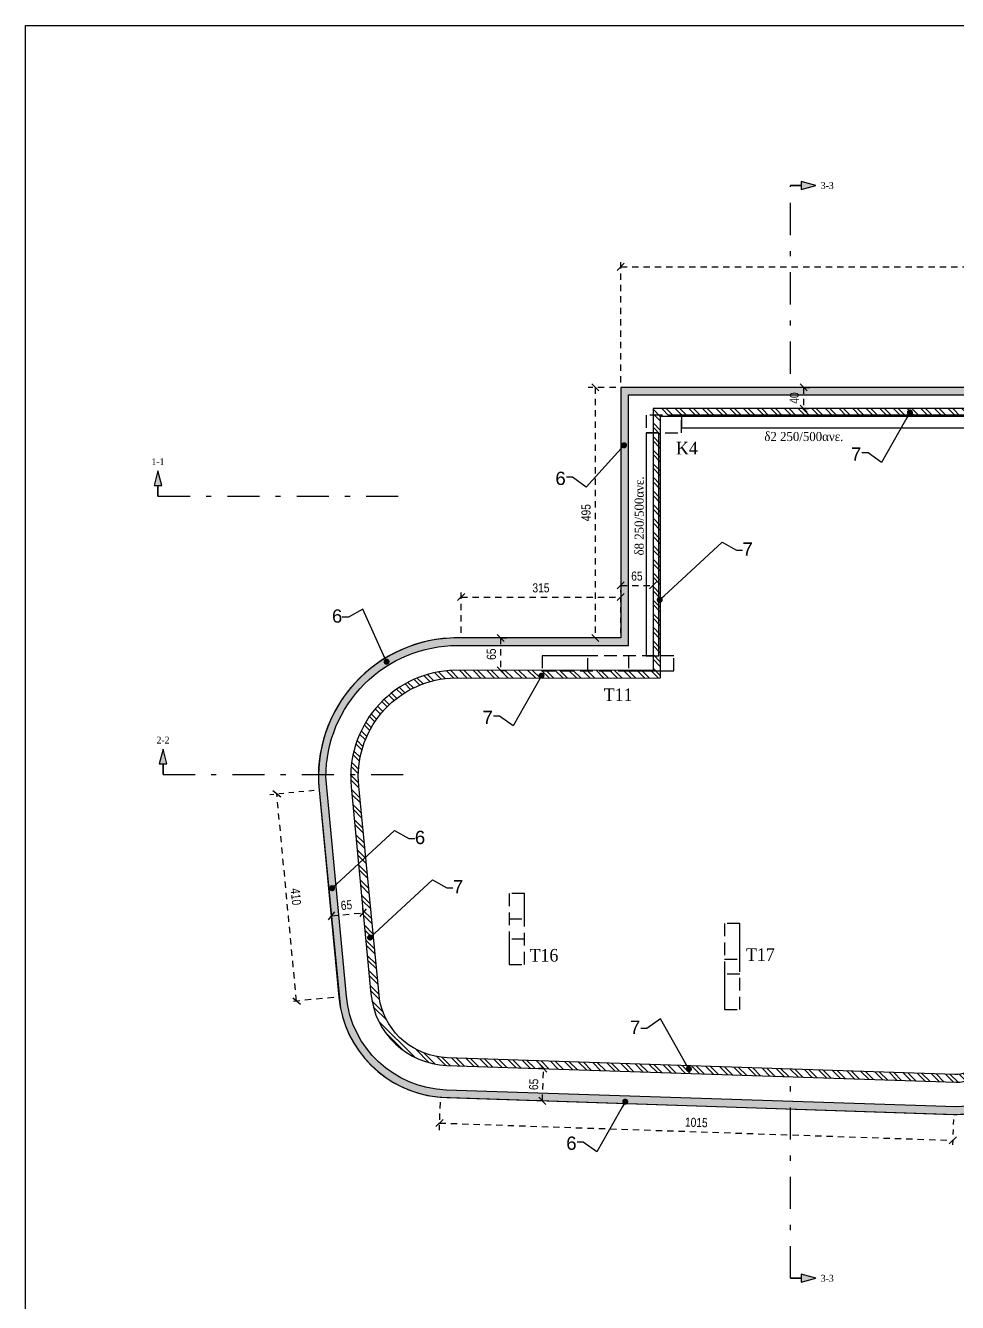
# Model space of a CAD drawing. Header units: millimetres. Extents: x -2171 to 1563, y -1758 to -1505.
# Drawn here: x 395.01 to 413.42, y -1615.48 to -1590.25 of the extents above; entities that cross this region are included whole.
import ezdxf
from ezdxf.enums import TextEntityAlignment as Align

# ---------------------------------------------------------------- set-up
doc = ezdxf.new("R2010")
doc.units = ezdxf.units.MM
doc.header["$PDMODE"] = 32
for name, pattern in [('DASHDOT', [25.4, 12.7, -6.35, 0, -6.35]), ('DASHED2', [0.375, 0.25, -0.125]), ('HIDDEN', [0.375, 0.25, -0.125]), ('HIDDEN2', [0.1875, 0.125, -0.0625])]:
    doc.linetypes.add(name, pattern=pattern)
doc.layers.get('Defpoints').update_dxf_attribs({"color": 6})
for name, color, linetype in [('-S-AKSONES', 50, 'DASHDOT'), ('-S_TEXT', 3, 'Continuous'), ('AM_5', 7, 'Continuous'), ('DIASTASEIS', 7, 'Continuous'), ('Geo_Beam', 7, 'Continuous'), ('Geo_Beam_0', 94, 'Continuous'), ('Geo_Col', 7, 'Continuous'), ('Geo_Lines', 7, 'Continuous'), ('Geo_Lines_3', 7, 'Continuous'), ('Sect_Line_Symbol', 7, 'Continuous'), ('STITHAIO', 94, 'Continuous'), ('Text_Beam', 7, 'Continuous'), ('Text_Col_-1', 7, 'Continuous')]:
    doc.layers.add(name, color=color, linetype=linetype)
doc.styles.add('1-100', font='arial.ttf', dxfattribs={"width": 0.8})
doc.styles.add('ag', font='arial.ttf', dxfattribs={"height": 0.25})
doc.styles.add('S1TmsNwRmn1088_b_934_161', font='times.ttf', dxfattribs={"width": 0.93362935265248, "height": 0.10875})
doc.styles.add('S1TmsNwRmn11_b_934_161', font='times.ttf', dxfattribs={"width": 0.93362935265248, "height": 0.0010875})
doc.styles.add('S1TmsNwRmn1359_b_934_161', font='times.ttf', dxfattribs={"width": 0.93362935265248, "height": 0.1359375})
doc.dimstyles.new('CHRISTOFOROS', dxfattribs={"dimscale": 0.2, "dimtxt": 0.25, "dimasz": 0.6, "dimexe": 0, "dimexo": 0, "dimgap": 0, "dimtad": 0, "dimdec": 0, "dimlfac": 100, "dimzin": 0, "dimdsep": 46, "dimtxsty": 'ag', "dimblk": 'ARCHTICK', "dimcen": 0, "dimclrd": 256, "dimclre": 256, "dimclrt": 1, "dimaunit": 1, "dimadec": 0, "dimazin": 0, "dimtfac": 1, "dimtdec": 0, "dimtofl": 0, "dimtmove": 0, "dimatfit": 3, "dimfxl": 1, "dimtolj": 1, "dimtzin": 0, "dimlwd": -1, "dimlwe": -1, "dimarcsym": 0})
doc.dimstyles.new('Copy of 1-100', dxfattribs={"dimtxt": 0.18, "dimasz": 0.14, "dimexe": 0.14, "dimexo": 0.1, "dimgap": 0.09, "dimtad": 1, "dimdec": 0, "dimlfac": 100, "dimrnd": 5, "dimzin": 5, "dimdsep": 46, "dimtxsty": '1-100', "dimblk": 'OBLIQUE', "dimcen": 0.09, "dimclrd": 1, "dimclre": 1, "dimclrt": 2, "dimadec": 0, "dimazin": 0, "dimtfac": 1, "dimtdec": 0, "dimtix": 1, "dimtmove": 2, "dimatfit": 3, "dimfxl": 5, "dimfxlon": 1, "dimtolj": 1, "dimtzin": 5, "dimarcsym": 0})

# ---------------------------------------------------------------- blocks, each defined once
blk = doc.blocks.new('_Oblique')
at = {"color": 0, "linetype": 'ByBlock', "lineweight": -2}
blk.add_line((-0.5, -0.5), (0.5, 0.5), dxfattribs=at)
blk = doc.blocks.new('*D1327')
at = {"layer": 'Defpoints', "color": 0, "ltscale": 0.5, "transparency": 16777216}
for p in [(399.976327008099, -1605.432908097848), (400.8106760780136, -1605.353355871404), (401.2005627363588, -1609.442513212471)]:
    blk.add_point(p, dxfattribs=at)
at = {"layer": 'DIASTASEIS', "color": 1, "linetype": 'HIDDEN2', "lineweight": -2, "ltscale": 0.5, "transparency": 16777216}
blk.add_line((400.7111275494367, -1605.362847470751), (399.8369590680914, -1605.446196336934), dxfattribs=at)
at = {"layer": 'DIASTASEIS', "color": 1, "linetype": 'DASHED2', "lineweight": -2, "ltscale": 0.5, "transparency": 16777216}
blk.add_line((400.3662136664443, -1609.522065438915), (399.976327008099, -1605.432908097848), dxfattribs=at)
at = {"layer": 'DIASTASEIS', "color": 1, "linetype": 'HIDDEN', "lineweight": -2, "ltscale": 0.5, "transparency": 16777216}
blk.add_line((401.101014207782, -1609.452004811818), (400.2268457264367, -1609.535353678001), dxfattribs=at)
at = {"layer": 'DIASTASEIS', "color": 1, "lineweight": -2, "ltscale": 0.5, "transparency": 16777216, "xscale": 0.14, "yscale": 0.14, "zscale": 0.14}
for p, rotation in [((399.976327008099, -1605.432908097848), 95.44648474472989), ((400.3662136664443, -1609.522065438915), 275.4464847447299)]:
    blk.add_blockref('_Oblique', p, dxfattribs=dict(at, rotation=rotation))
at = {"layer": 'DIASTASEIS', "color": 2, "ltscale": 0.5, "transparency": 16777216, "insert": (400.3523522343766, -1607.460221251342), "char_height": 0.18, "attachment_point": 5, "rotation": 275.4464847447299, "style": '1-100'}
blk.add_mtext('\\A1;410', dxfattribs=at)
blk = doc.blocks.new('*D1328')
at = {"layer": 'Defpoints', "color": 0, "ltscale": 0.5, "transparency": 16777216}
for p in [(403.2028997261614, -1611.420286793105), (413.3397964009239, -1611.761426563478), (413.3225519690596, -1612.273841236891)]:
    blk.add_point(p, dxfattribs=at)
at = {"layer": 'DIASTASEIS', "color": 1, "linetype": 'HIDDEN', "lineweight": -2, "ltscale": 0.5, "transparency": 16777216}
blk.add_line((403.1995363027436, -1611.520230214014), (403.1809465015122, -1612.072622255791), dxfattribs=at)
at = {"layer": 'DIASTASEIS', "color": 1, "linetype": 'DASHED2', "lineweight": -2, "ltscale": 0.5, "transparency": 16777216}
blk.add_line((403.185655294297, -1611.932701466518), (413.3225519690596, -1612.273841236891), dxfattribs=at)
at = {"layer": 'DIASTASEIS', "color": 1, "linetype": 'HIDDEN2', "lineweight": -2, "ltscale": 0.5, "transparency": 16777216}
blk.add_line((413.3364329775062, -1611.861369984386), (413.3178431762748, -1612.413762026163), dxfattribs=at)
at = {"layer": 'DIASTASEIS', "color": 1, "lineweight": -2, "ltscale": 0.5, "transparency": 16777216, "xscale": 0.14, "yscale": 0.14, "zscale": 0.14}
for p, rotation in [((403.185655294297, -1611.932701466518), 178.0725368070518), ((413.3225519690596, -1612.273841236891), 358.0725368070518)]:
    blk.add_blockref('_Oblique', p, dxfattribs=dict(at, rotation=rotation))
at = {"layer": 'DIASTASEIS', "color": 2, "ltscale": 0.5, "transparency": 16777216, "insert": (408.2602218044123, -1611.921471133057), "char_height": 0.18, "attachment_point": 5, "rotation": 358.07253680705185, "style": '1-100'}
blk.add_mtext('\\A1;1015', dxfattribs=at)
blk = doc.blocks.new('*D1347')
at = {"layer": 'Defpoints', "color": 0, "ltscale": 0.5, "transparency": 16777216}
for p in [(406.7676943150173, -1601.541941575415), (403.6160505908294, -1602.348682527396), (406.7676943150173, -1602.348682527396)]:
    blk.add_point(p, dxfattribs=at)
at = {"layer": 'DIASTASEIS', "color": 1, "linetype": 'HIDDEN', "lineweight": -2, "ltscale": 0.5, "transparency": 16777216}
blk.add_line((403.6160505908294, -1602.248682527396), (403.6160505908294, -1601.401941575415), dxfattribs=at)
at = {"layer": 'DIASTASEIS', "color": 1, "linetype": 'HIDDEN2', "lineweight": -2, "ltscale": 0.5, "transparency": 16777216}
blk.add_line((406.7676943150173, -1602.248682527396), (406.7676943150173, -1601.401941575415), dxfattribs=at)
at = {"layer": 'DIASTASEIS', "color": 1, "linetype": 'DASHED2', "lineweight": -2, "ltscale": 0.5, "transparency": 16777216}
blk.add_line((403.6160505908294, -1601.541941575415), (406.7676943150173, -1601.541941575415), dxfattribs=at)
at = {"layer": 'DIASTASEIS', "color": 1, "lineweight": -2, "ltscale": 0.5, "transparency": 16777216, "xscale": 0.14, "yscale": 0.14, "zscale": 0.14, "rotation": 180}
blk.add_blockref('_Oblique', (403.6160505908294, -1601.541941575415), dxfattribs=at)
at = {"layer": 'DIASTASEIS', "color": 1, "lineweight": -2, "ltscale": 0.5, "transparency": 16777216, "xscale": 0.14, "yscale": 0.14, "zscale": 0.14}
blk.add_blockref('_Oblique', (406.7676943150173, -1601.541941575415), dxfattribs=at)
at = {"layer": 'DIASTASEIS', "color": 2, "ltscale": 0.5, "transparency": 16777216, "insert": (405.1918724529233, -1601.359977046083), "char_height": 0.18, "attachment_point": 5, "style": '1-100'}
blk.add_mtext('\\A1;315', dxfattribs=at)
blk = doc.blocks.new('*D1348')
at = {"layer": 'Defpoints', "color": 0, "ltscale": 0.5, "transparency": 16777216}
for p in [(406.7676943150175, -1597.39868275888), (406.2654386088839, -1602.348682527397), (406.7676943150175, -1602.348682527397)]:
    blk.add_point(p, dxfattribs=at)
at = {"layer": 'DIASTASEIS', "color": 1, "linetype": 'HIDDEN', "lineweight": -2, "ltscale": 0.5, "transparency": 16777216}
blk.add_line((406.6676943150175, -1597.39868275888), (406.1254386088839, -1597.39868275888), dxfattribs=at)
at = {"layer": 'DIASTASEIS', "color": 1, "linetype": 'DASHED2', "lineweight": -2, "ltscale": 0.5, "transparency": 16777216}
blk.add_line((406.2654386088839, -1597.39868275888), (406.2654386088839, -1602.348682527397), dxfattribs=at)
at = {"layer": 'DIASTASEIS', "color": 1, "linetype": 'HIDDEN2', "lineweight": -2, "ltscale": 0.5, "transparency": 16777216}
blk.add_line((406.6676943150175, -1602.348682527397), (406.1254386088839, -1602.348682527397), dxfattribs=at)
at = {"layer": 'DIASTASEIS', "color": 1, "lineweight": -2, "ltscale": 0.5, "transparency": 16777216, "xscale": 0.14, "yscale": 0.14, "zscale": 0.14}
for p, rotation in [((406.2654386088839, -1597.39868275888), 90), ((406.2654386088839, -1602.348682527397), 270)]:
    blk.add_blockref('_Oblique', p, dxfattribs=dict(at, rotation=rotation))
at = {"layer": 'DIASTASEIS', "color": 2, "ltscale": 0.5, "transparency": 16777216, "insert": (406.0835354710934, -1599.873682643138), "char_height": 0.18, "attachment_point": 5, "rotation": 90, "style": '1-100'}
blk.add_mtext('\\A1;495', dxfattribs=at)
blk = doc.blocks.new('*D1350')
at = {"layer": 'Defpoints', "color": 0, "ltscale": 0.5, "transparency": 16777216}
for p in [(423.9876587151191, -1595.016658488486), (406.7676943150173, -1597.398682758879), (423.9876587151191, -1597.398682758879)]:
    blk.add_point(p, dxfattribs=at)
at = {"layer": 'DIASTASEIS', "color": 1, "linetype": 'HIDDEN', "lineweight": -2, "ltscale": 0.5, "transparency": 16777216}
blk.add_line((406.7676943150173, -1597.298682758879), (406.7676943150173, -1594.876658488486), dxfattribs=at)
at = {"layer": 'DIASTASEIS', "color": 1, "linetype": 'DASHED2', "lineweight": -2, "ltscale": 0.5, "transparency": 16777216}
blk.add_line((406.7676943150173, -1595.016658488486), (423.9876587151191, -1595.016658488486), dxfattribs=at)
at = {"layer": 'DIASTASEIS', "color": 1, "linetype": 'HIDDEN2', "lineweight": -2, "ltscale": 0.5, "transparency": 16777216}
blk.add_line((423.9876587151191, -1597.298682758879), (423.9876587151191, -1594.876658488486), dxfattribs=at)
at = {"layer": 'DIASTASEIS', "color": 1, "lineweight": -2, "ltscale": 0.5, "transparency": 16777216, "xscale": 0.14, "yscale": 0.14, "zscale": 0.14, "rotation": 180}
blk.add_blockref('_Oblique', (406.7676943150173, -1595.016658488486), dxfattribs=at)
at = {"layer": 'DIASTASEIS', "color": 1, "lineweight": -2, "ltscale": 0.5, "transparency": 16777216, "xscale": 0.14, "yscale": 0.14, "zscale": 0.14}
blk.add_blockref('_Oblique', (423.9876587151191, -1595.016658488486), dxfattribs=at)
at = {"layer": 'DIASTASEIS', "color": 2, "ltscale": 0.5, "transparency": 16777216, "insert": (415.3776765150682, -1594.834755350696), "char_height": 0.18, "attachment_point": 5, "style": '1-100'}
blk.add_mtext('\\A1;1720', dxfattribs=at)
blk = doc.blocks.new('_ArchTick')
at = {"color": 0, "linetype": 'ByBlock', "const_width": 0.150000081}
blk.add_lwpolyline([(-0.5000002699998731, -0.5000002699998731), (0.5000002699998731, 0.5000002699998731)], dxfattribs=at)
blk = doc.blocks.new('*D1430')
at = {"layer": 'AM_5', "color": 1, "linetype": 'HIDDEN', "lineweight": -2, "ltscale": 0.5, "transparency": 16777216}
blk.add_line((401.0540837068868, -1607.837977401946), (401.0407855723662, -1607.698610405787), dxfattribs=at)
at = {"layer": 'AM_5', "color": 1, "linetype": 'HIDDEN2', "lineweight": -2, "ltscale": 0.5, "transparency": 16777216}
blk.add_line((401.6822054252652, -1607.778043218556), (401.6689072907446, -1607.638676222397), dxfattribs=at)
at = {"layer": 'AM_5', "color": 1, "linetype": 'DASHED2', "lineweight": -2, "ltscale": 0.5, "transparency": 16777216}
blk.add_line((401.0540837068868, -1607.837977401946), (401.6822054252652, -1607.778043218556), dxfattribs=at)
at = {"layer": 'Defpoints', "color": 0, "ltscale": 0.5, "transparency": 16777216}
for p in [(401.0612549573577, -1607.913133480063), (401.6822054252652, -1607.778043218556), (401.6893766757361, -1607.853199296673)]:
    blk.add_point(p, dxfattribs=at)
at = {"layer": 'AM_5', "color": 1, "lineweight": -2, "ltscale": 0.5, "transparency": 16777216, "xscale": 0.14, "yscale": 0.14, "zscale": 0.14}
for p, rotation in [((401.6822054252652, -1607.778043218556), 5.450552886455664), ((401.0540837068868, -1607.837977401946), 185.4505528864557)]:
    blk.add_blockref('_Oblique', p, dxfattribs=dict(at, rotation=rotation))
at = {"layer": 'AM_5', "color": 2, "ltscale": 0.5, "transparency": 16777216, "insert": (401.3508661918186, -1607.626929639497), "char_height": 0.18, "attachment_point": 5, "rotation": 5.450552886455664, "style": '1-100'}
blk.add_mtext('\\A1;65', dxfattribs=at)
blk = doc.blocks.new('*D1431')
at = {"layer": 'AM_5', "color": 1, "linetype": 'HIDDEN2', "lineweight": -2, "ltscale": 0.5, "transparency": 16777216}
blk.add_line((405.2421359797738, -1610.855156513614), (405.1022123477142, -1610.850532966141), dxfattribs=at)
at = {"layer": 'AM_5', "color": 1, "linetype": 'DASHED2', "lineweight": -2, "ltscale": 0.5, "transparency": 16777216}
blk.add_line((405.221067959707, -1611.492743540722), (405.2421359797738, -1610.855156513614), dxfattribs=at)
at = {"layer": 'AM_5', "color": 1, "linetype": 'HIDDEN', "lineweight": -2, "ltscale": 0.5, "transparency": 16777216}
blk.add_line((405.221067959707, -1611.492743540722), (405.0811443276473, -1611.488119993249), dxfattribs=at)
at = {"layer": 'Defpoints', "color": 0, "ltscale": 0.5, "transparency": 16777216}
for p in [(405.2421359797738, -1610.855156513614), (405.2421359797738, -1610.855156513614), (405.221067959707, -1611.492743540722)]:
    blk.add_point(p, dxfattribs=at)
at = {"layer": 'AM_5', "color": 1, "lineweight": -2, "ltscale": 0.5, "transparency": 16777216, "xscale": 0.14, "yscale": 0.14, "zscale": 0.14}
for p, rotation in [((405.2421359797738, -1610.855156513614), 88.1074433198324), ((405.221067959707, -1611.492743540722), 268.1074433198324)]:
    blk.add_blockref('_Oblique', p, dxfattribs=dict(at, rotation=rotation))
at = {"layer": 'AM_5', "color": 2, "ltscale": 0.5, "transparency": 16777216, "insert": (405.0497980574361, -1611.16794261436), "char_height": 0.18, "attachment_point": 5, "rotation": 88.1074433198324, "style": '1-100'}
blk.add_mtext('\\A1;65', dxfattribs=at)
blk = doc.blocks.new('*D1440')
at = {"layer": 'AM_5', "color": 1, "linetype": 'HIDDEN', "lineweight": -2, "ltscale": 0.5, "transparency": 16777216}
blk.add_line((404.3953911869035, -1602.347931764161), (404.5353911869034, -1602.347931764161), dxfattribs=at)
at = {"layer": 'AM_5', "color": 1, "linetype": 'DASHED2', "lineweight": -2, "ltscale": 0.5, "transparency": 16777216}
blk.add_line((404.3953911869035, -1602.347931764161), (404.3953911869035, -1602.990513954441), dxfattribs=at)
at = {"layer": 'AM_5', "color": 1, "linetype": 'HIDDEN2', "lineweight": -2, "ltscale": 0.5, "transparency": 16777216}
blk.add_line((404.3953911869035, -1602.990513954441), (404.5353911869034, -1602.990513954441), dxfattribs=at)
at = {"layer": 'Defpoints', "color": 0, "ltscale": 0.5, "transparency": 16777216}
for p in [(404.3201060081938, -1602.347931764161), (404.3209041061212, -1602.990513954441), (404.3953911869035, -1602.990513954441)]:
    blk.add_point(p, dxfattribs=at)
at = {"layer": 'AM_5', "color": 1, "lineweight": -2, "ltscale": 0.5, "transparency": 16777216, "xscale": 0.14, "yscale": 0.14, "zscale": 0.14}
for p, rotation in [((404.3953911869035, -1602.347931764161), 90), ((404.3953911869035, -1602.990513954441), 270)]:
    blk.add_blockref('_Oblique', p, dxfattribs=dict(at, rotation=rotation))
at = {"layer": 'AM_5', "color": 2, "ltscale": 0.5, "transparency": 16777216, "insert": (404.213488049113, -1602.669222859301), "char_height": 0.18, "attachment_point": 5, "rotation": 90, "style": '1-100'}
blk.add_mtext('\\A1;65', dxfattribs=at)
blk = doc.blocks.new('*D1441')
at = {"layer": 'AM_5', "color": 1, "linetype": 'HIDDEN', "lineweight": -2, "ltscale": 0.5, "transparency": 16777216}
blk.add_line((406.7676943150174, -1601.233801996941), (406.7676943150174, -1601.449294683226), dxfattribs=at)
at = {"layer": 'AM_5', "color": 1, "linetype": 'DASHED2', "lineweight": -2, "ltscale": 0.5, "transparency": 16777216}
blk.add_line((406.7676943150174, -1601.309294683226), (407.4056943150174, -1601.309294683226), dxfattribs=at)
at = {"layer": 'AM_5', "color": 1, "linetype": 'HIDDEN2', "lineweight": -2, "ltscale": 0.5, "transparency": 16777216}
blk.add_line((407.4056943150174, -1601.233801996941), (407.4056943150174, -1601.449294683226), dxfattribs=at)
at = {"layer": 'Defpoints', "color": 0, "ltscale": 0.5, "transparency": 16777216}
for p in [(406.7676943150174, -1601.133801996941), (407.4056943150174, -1601.133801996941), (407.4056943150174, -1601.309294683226)]:
    blk.add_point(p, dxfattribs=at)
at = {"layer": 'AM_5', "color": 1, "lineweight": -2, "ltscale": 0.5, "transparency": 16777216, "xscale": 0.14, "yscale": 0.14, "zscale": 0.14, "rotation": 180}
blk.add_blockref('_Oblique', (406.7676943150174, -1601.309294683226), dxfattribs=at)
at = {"layer": 'AM_5', "color": 1, "lineweight": -2, "ltscale": 0.5, "transparency": 16777216, "xscale": 0.14, "yscale": 0.14, "zscale": 0.14}
blk.add_blockref('_Oblique', (407.4056943150174, -1601.309294683226), dxfattribs=at)
at = {"layer": 'AM_5', "color": 2, "ltscale": 0.5, "transparency": 16777216, "insert": (407.0866943150174, -1601.127391545436), "char_height": 0.18, "attachment_point": 5, "style": '1-100'}
blk.add_mtext('\\A1;65', dxfattribs=at)
blk = doc.blocks.new('*D1442')
at = {"layer": 'AM_5', "color": 1, "linetype": 'HIDDEN', "lineweight": -2, "ltscale": 0.5, "transparency": 16777216}
blk.add_line((410.3775888258538, -1597.398682758793), (410.5175888258537, -1597.398682758793), dxfattribs=at)
at = {"layer": 'AM_5', "color": 1, "linetype": 'DASHED2', "lineweight": -2, "ltscale": 0.5, "transparency": 16777216}
blk.add_line((410.3775888258538, -1597.398682758793), (410.3775888258538, -1597.818682758793), dxfattribs=at)
at = {"layer": 'AM_5', "color": 1, "linetype": 'HIDDEN2', "lineweight": -2, "ltscale": 0.5, "transparency": 16777216}
blk.add_line((410.3775888258538, -1597.818682758793), (410.5175888258537, -1597.818682758793), dxfattribs=at)
at = {"layer": 'Defpoints', "color": 0, "ltscale": 0.5, "transparency": 16777216}
for p in [(410.3775888258535, -1597.398682758793), (410.3775888258535, -1597.818682758793), (410.3775888258538, -1597.818682758793)]:
    blk.add_point(p, dxfattribs=at)
at = {"layer": 'AM_5', "color": 1, "lineweight": -2, "ltscale": 0.5, "transparency": 16777216, "xscale": 0.14, "yscale": 0.14, "zscale": 0.14}
for p, rotation in [((410.3775888258538, -1597.398682758793), 90), ((410.3775888258538, -1597.818682758793), 270)]:
    blk.add_blockref('_Oblique', p, dxfattribs=dict(at, rotation=rotation))
at = {"layer": 'AM_5', "color": 2, "ltscale": 0.5, "transparency": 16777216, "insert": (410.1956856880633, -1597.608682758792), "char_height": 0.18, "attachment_point": 5, "rotation": 90, "style": '1-100'}
blk.add_mtext('\\A1;40', dxfattribs=at)

msp = doc.modelspace()

# ---------------------------------------------------------------- hatches: boundary and pattern name
at = {"layer": 'Geo_Beam_0', "linetype": 'Continuous', "ltscale": 0.5, "transparency": 33554687}
h = msp.add_hatch(dxfattribs=at)
h.set_pattern_fill('SACNCR', color=253, scale=0.04)
h.set_pattern_definition([(45, (0, 0), (-0.06735192090801866, 0.06735192090801866), []), (45, (0.067352, 0), (-0.06735192090801866, 0.06735192090801866), [0, -0.09525])])
edge = h.paths.add_edge_path()
edge.add_line((424.0256587151191, -1597.398682758792), (406.7676943150174, -1597.398682758792))
edge.add_line((406.7676943150174, -1597.398682758792), (406.7676943150174, -1602.348682592928))
edge.add_line((406.7676943150174, -1602.348682592928), (403.5432026083639, -1602.347693439185))
edge.add_arc((403.5423604815903, -1605.092899445957), 2.745206135938002, 89.98242379322018, 185.446485268922)
edge.add_line((400.809548169245, -1605.353463438643), (401.2336493554393, -1609.666255751364))
edge.add_arc((403.3878451347564, -1609.233937304586), 2.197147854617978, 191.3477593347945, 268.4981160747907)
edge.add_line((403.330258289974, -1611.430330359201), (413.3921037025902, -1611.76245886173))
edge.add_arc((413.3920072865602, -1610.436484740752), 1.325974124483256, 270.0041661684828, 359.6944801490168)
edge.add_line((414.717962559903, -1610.443555235307), (414.7179751191554, -1609.778858197818))
edge.add_line((414.7179751191554, -1609.778858197818), (415.1176934830668, -1609.77774891436))
edge.add_line((415.1176934830668, -1609.77774891436), (415.1200367776484, -1610.622129915244))
edge.add_arc((416.5792555138443, -1610.587768078031), 1.459623258214891, 181.3489577774885, 270.1550004049508)
edge.add_line((416.5832041802568, -1612.047385995143), (421.0649367312767, -1612.043082457723))
edge.add_arc((420.9805238477671, -1610.10848166262), 1.936441522823245, 272.4984152473384, 360.5706402446013)
edge.add_line((422.9168693309929, -1610.089195893135), (422.9176966940732, -1606.272462612238))
edge.add_arc((425.33181891202, -1606.272985927714), 2.414122274667003, 162.2263636406993, 179.987579846846, ccw=False)
edge.add_arc((423.2742232443871, -1605.64878873759), 0.2663346846338164, 78.30210118912788, 154.9589204371281, ccw=False)
edge.add_line((423.3282229704388, -1605.387985758647), (423.8256438272783, -1605.387995154384))
edge.add_line((423.8256438272783, -1605.387995154384), (423.8256466606148, -1605.237995154411))
edge.add_line((423.8256466606148, -1605.237995154411), (423.2577445770326, -1605.237995154411))
edge.add_arc((423.2577445770328, -1605.632711368139), 0.3947162137280884, 90.00000000004127, 157.4196821867719)
edge.add_arc((424.3172598152025, -1606.073318027576), 1.542194652851814, 157.4196821867434, 176.8264764805955)
edge.add_arc((293.9239581212091, -1598.843642434732), 129.0513784502627, 356.7488852150706, 356.826476480576, ccw=False)
edge.add_line((422.7676370650345, -1606.162431687976), (422.7676370650345, -1610.089195893135))
edge.add_arc((420.9581351849423, -1610.089195893135), 1.809501880092228, 270.00418343124176, 359.99999999999284, ccw=False)
edge.add_line((420.9582673050871, -1611.898697768404), (416.583145534627, -1611.898873032522))
edge.add_arc((416.583092840781, -1610.583475475225), 1.315397558353167, 179.9976124279166, 270.0022952262301, ccw=False)
edge.add_line((415.26769528357, -1610.583420661301), (415.2676968206514, -1609.628868586989))
edge.add_line((415.2676968206514, -1609.628868586989), (414.5677040148717, -1609.628868586989))
edge.add_line((414.5677040148717, -1609.628868586989), (414.5677172399614, -1610.512239170903))
edge.add_arc((413.3903229860794, -1610.432359356214), 1.180100849024838, 270.0864566612107, 356.1187398042187, ccw=False)
edge.add_line((413.3921037025902, -1611.612458861729), (403.3206246169359, -1611.279929656397))
edge.add_arc((403.388193164106, -1609.233447125657), 2.047597679523583, 185.4543197008269, 268.108956863738, ccw=False)
edge.add_line((401.3498663985341, -1609.428075628049), (400.9471543456461, -1605.092899445963))
edge.add_arc((403.5423604815905, -1605.092899445963), 2.595206135944352, 90.00000000000131, 180, ccw=False)
edge.add_line((403.5423604815904, -1602.497693310018), (406.9176943150173, -1602.497693310018))
edge.add_line((406.9176943150173, -1602.497693310018), (406.9176943150173, -1597.548682758792))
edge.add_line((406.9176943150173, -1597.548682758792), (424.0256587151192, -1597.548682758787))
edge.add_line((424.0256587151192, -1597.548682758787), (424.0256587151191, -1597.398682758792))
at = {"layer": 'Geo_Lines_3', "linetype": 'Continuous', "ltscale": 0.5, "transparency": 33554572}
h = msp.add_hatch(dxfattribs=at)
h.set_pattern_fill('ANSI32', color=9, scale=0.02, angle=90)
h.set_pattern_definition([(135, (0, 0), (-0.1347038418160373, -0.1347038418160373), []), (135, (5.498823332255506e-18, 0.08980260000000001), (-0.1347038418160373, -0.1347038418160373), [])])
edge = h.paths.add_edge_path()
edge.add_line((413.9376587090259, -1597.818682758792), (407.4056943150174, -1597.818682758792))
edge.add_line((407.4056943150174, -1597.818682758792), (407.4056943150174, -1602.986682592928))
edge.add_line((407.4056943150174, -1602.986682592928), (403.3836586967597, -1602.99167802906))
edge.add_arc((403.5423604815904, -1605.092899445963), 2.107206135944235, 94.31925498815592, 185.4442502258453)
edge.add_line((401.4446599805334, -1605.292825200248), (401.8354647190703, -1609.381660775936))
edge.add_arc((403.3881780596574, -1609.233254776267), 1.559789427703331, 185.4596593990738, 268.1109190072582)
edge.add_line((403.3367600536155, -1610.792196483782), (413.3921037025901, -1611.124458861729))
edge.add_arc((413.4141161379897, -1610.458290745252), 0.666531699713234, 268.1074433198364, 363.0494655113679)
edge.add_line((414.0797040148717, -1610.422832532237), (414.0797297496691, -1609.060846144246))
edge.add_line((414.0797297496691, -1609.060846144246), (415.7556977404115, -1609.06088063479))
edge.add_line((415.7556977404115, -1609.06088063479), (415.7556952849141, -1610.583421448321))
edge.add_arc((416.5831455346228, -1610.583422782802), 0.8274502497097802, 179.9999075954892, 270.0022952401044)
edge.add_line((416.5831786818635, -1611.410873031848), (420.9614636495681, -1611.410693726988))
edge.add_arc((420.9614096613116, -1610.092402794739), 1.318290933354325, 270.0023464465731, 360.1393790273486)
edge.add_line((422.2796966940729, -1610.089195893142), (422.2796966940729, -1604.943283888193))
edge.add_line((422.2796966940729, -1604.943283888193), (422.1296966940873, -1604.943283885548))
edge.add_line((422.1296966940873, -1604.943283885548), (422.1296966940694, -1610.089195893191))
edge.add_line((422.1296966940694, -1610.089195893191), (422.1123987788659, -1610.289769725869))
edge.add_arc((420.9582027954975, -1610.089205376867), 1.17149239268309, 270.00190506142724, 350.1421622570668, ccw=False)
edge.add_line((420.9582417471444, -1611.260697768902), (416.583172672939, -1611.260873031968))
edge.add_arc((416.5831455346228, -1610.583422782802), 0.677450249709787, 180.0001074876774, 270.0022952401017, ccw=False)
edge.add_line((415.9056952849143, -1610.583424053708), (415.9056979823168, -1608.910883227094))
edge.add_line((415.9056979823168, -1608.910883227094), (413.9297040148717, -1608.910883227094))
edge.add_line((413.9297040148717, -1608.910883227094), (413.9297040148717, -1610.424440018829))
edge.add_arc((413.3809299847113, -1610.424440018829), 0.5487740301604163, -91.57195948271419, 0, ccw=False)
edge.add_line((413.3658757812673, -1610.97300752346), (403.341740703416, -1610.641562869055))
edge.add_arc((403.3883347551081, -1609.232383201258), 1.409949765695928, 192.3796696347048, 268.1062242599391, ccw=False)
edge.add_line((402.0111685607839, -1609.534660582146), (401.5939811297594, -1605.278570552861))
edge.add_arc((403.5367193741132, -1605.088140845844), 1.952049015621651, 94.10254651980301, 185.5983219930748, ccw=False)
edge.add_line((403.3970663213363, -1603.141093752361), (407.5556943150174, -1603.136682592928))
edge.add_line((407.5556943150174, -1603.136682592928), (407.5556943150174, -1597.96868290812))
edge.add_line((407.5556943150174, -1597.96868290812), (413.9376587090259, -1597.96868290812))
edge.add_line((413.9376587090259, -1597.96868290812), (413.9376587090259, -1597.818682758792))
at = {"layer": 'Sect_Line_Symbol'}
for points in [[(410.1176138636392, -1593.410222741348), (410.3278361157525, -1593.410222741348), (410.3278361157525, -1593.487868454879), (410.6176138636392, -1593.410222741348), (410.3278361157525, -1593.332577027817), (410.3278361157525, -1593.410222741348)], [(397.6292668299486, -1599.548682744723), (397.6292668299486, -1599.33846049261), (397.7069125434793, -1599.33846049261), (397.6292668299486, -1599.048682744723), (397.5516211164177, -1599.33846049261), (397.6292668299486, -1599.33846049261)], [(397.7292668299485, -1605.048682744723), (397.7292668299485, -1604.83846049261), (397.8069125434793, -1604.83846049261), (397.7292668299485, -1604.548682744723), (397.6516211164178, -1604.83846049261), (397.7292668299485, -1604.83846049261)], [(410.1176138636392, -1614.998682744723), (410.3278361157525, -1614.998682744723), (410.3278361157525, -1615.076328458254), (410.6176138636392, -1614.998682744723), (410.3278361157525, -1614.921037031193), (410.3278361157525, -1614.998682744723)]]:
    msp.add_hatch(color=2, dxfattribs=at).paths.add_polyline_path(points)

# ---------------------------------------------------------------- linework, layer by layer
at = {"layer": '-S_TEXT', "ltscale": 5}
msp.add_lwpolyline([(395.0145855387507, -1590.24971776917), (453.1620779669195, -1590.24971776917), (453.1620779669195, -1630.294414193922), (395.0145855387507, -1630.294414193922)], close=True, dxfattribs=at)
at = {"layer": 'Geo_Beam', "color": 94}
for points in [[(407.9677032740894, -1598.195951441956), (414.0176138777947, -1598.195951441956), (414.0176138777947, -1597.945951441956), (407.9677032740894, -1597.945951441956)], [(407.5176399611737, -1602.698682758879), (407.5176399611737, -1598.295951441956), (407.2677032740894, -1598.295951441956), (407.2676399611737, -1602.698682758879)]]:
    msp.add_lwpolyline(points, close=True, dxfattribs=at)
at = {"layer": 'Geo_Col', "color": 94, "linetype": 'HIDDEN'}
for points in [[(407.9677032740894, -1597.945951441956), (407.2677032740894, -1597.945951441956), (407.2677032740894, -1598.295951441956), (407.9677032740894, -1598.295951441956)], [(405.2176496055783, -1602.998682758879), (407.8176496055783, -1602.998682758879), (407.8176496055783, -1602.698682758879), (405.2176496055783, -1602.698682758879)], [(405.2176496055783, -1602.998682758879), (406.1176496055782, -1602.998682758879), (406.1176496055782, -1602.698682758879), (405.2176496055783, -1602.698682758879)], [(407.8176496055783, -1602.698682758879), (406.9176496055782, -1602.698682758879), (406.9176496055782, -1602.998682758879), (407.8176496055783, -1602.998682758879)], [(404.867565875707, -1608.798682790634), (404.867565875707, -1607.398682790634), (404.5675658757068, -1607.398682790634), (404.5675658757068, -1608.798682790634)], [(404.5675658757068, -1607.398682790634), (404.5675658757068, -1607.898682790634), (404.867565875707, -1607.898682790634), (404.867565875707, -1607.398682790634)], [(409.1175270616623, -1609.691612633736), (409.1175270616623, -1607.991612633736), (408.8175270616623, -1607.991612633736), (408.8175270616623, -1609.691612633736)], [(408.8175270616623, -1607.991612633736), (408.8175270616623, -1608.691612633736), (409.1175270616623, -1608.691612633736), (409.1175270616623, -1607.991612633736)], [(404.867565875707, -1608.798682790634), (404.867565875707, -1608.298682790634), (404.5675658757068, -1608.298682790634), (404.5675658757068, -1608.798682790634)], [(409.1175270616623, -1609.691612633736), (409.1175270616623, -1608.991612633736), (408.8175270616623, -1608.991612633736), (408.8175270616623, -1609.691612633736)]]:
    msp.add_lwpolyline(points, close=True, dxfattribs=at)
at = {"layer": 'Geo_Lines', "color": 94}
msp.add_lwpolyline([(435.8723400797226, -1596.033283173226), (423.9876587151189, -1596.033283173226), (423.9876587151191, -1597.398682758879), (406.7676943150173, -1597.398682758879), (406.7676943150173, -1602.348682593015), (403.6160505908294, -1602.348682527396, 0.4503867004457471), (400.8095481668547, -1605.353463413735), (401.200562736359, -1609.442513212471, 0.3628964541314394), (403.2028997261614, -1611.420286793105), (413.3397964009239, -1611.761426563478, 0.4266676430321937), (414.7177024462508, -1610.417475075579), (414.7177040148715, -1609.778865750523), (415.1176935019382, -1609.777755714655), (415.120036781894, -1610.622131445275, 0.4152962840433905), (416.5585252571357, -1612.047381424296), (420.9582659931816, -1612.048697768651, 0.4145231940216311), (422.9168693309928, -1610.089195893222), (422.9175825892366, -1606.295655937467, -0.0840898140903889), (423.0515113557415, -1605.505845303345, -0.517767357912799), (423.4579477310997, -1605.493436449653, -0.1006388602670729), (423.5869885174759, -1606.142681508052), (423.2085349381739, -1609.911062018487, 0.4106642453568267), (425.1742051038295, -1612.345622340342), (434.5492683429929, -1612.764453736914, 0.3591214910955182)], format="xyb", dxfattribs=at)
at = {"layer": 'Sect_Line_Symbol', "color": 2}
for points in [[(410.1176138636392, -1593.410222741348), (410.3278361157525, -1593.410222741348), (410.3278361157525, -1593.487868454879), (410.6176138636392, -1593.410222741348), (410.3278361157525, -1593.332577027817), (410.3278361157525, -1593.410222741348)], [(397.6292668299486, -1599.548682744723), (397.6292668299486, -1599.33846049261), (397.7069125434793, -1599.33846049261), (397.6292668299486, -1599.048682744723), (397.5516211164177, -1599.33846049261), (397.6292668299486, -1599.33846049261)], [(397.7292668299485, -1605.048682744723), (397.7292668299485, -1604.83846049261), (397.8069125434793, -1604.83846049261), (397.7292668299485, -1604.548682744723), (397.6516211164178, -1604.83846049261), (397.7292668299485, -1604.83846049261)], [(410.1176138636392, -1614.998682744723), (410.3278361157525, -1614.998682744723), (410.3278361157525, -1615.076328458254), (410.6176138636392, -1614.998682744723), (410.3278361157525, -1614.921037031193), (410.3278361157525, -1614.998682744723)]]:
    msp.add_lwpolyline(points, close=True, dxfattribs=at)
at = {"layer": 'Sect_Line_Symbol', "color": 2, "linetype": 'DASHDOT', "ltscale": 0.05}
for points in [[(410.1176138636392, -1597.128848903136), (410.1176138636392, -1593.410222741348)], [(397.6292668299486, -1599.548682744723), (402.676192799199, -1599.548682744723)], [(397.7292668299485, -1605.048682744723), (402.7442611932872, -1605.048682744723)], [(410.1176138636392, -1614.998682744723), (410.1176138636392, -1610.968305964598)]]:
    msp.add_lwpolyline(points, dxfattribs=at)
at = {"layer": 'STITHAIO', "ltscale": 0.5}
for points in [[(422.1296966940694, -1610.089195893191, 1.741595416352031e-12), (422.1123987788659, -1610.289769725869, -0.3646634488592653)], [(424.0256587151191, -1597.398682758792), (406.7676943150174, -1597.398682758792), (406.7676943150174, -1602.348682592928), (403.5432026083639, -1602.347693439185, 0.4424295693818688), (400.809548169245, -1605.353463438643), (401.2336493554393, -1609.666255751364, 0.3499518641772859), (403.330258289974, -1611.430330359201), (413.3921037025902, -1611.76245886173, 0.4126313472275644), (414.717962559903, -1610.443555235307)], [(414.5677172399614, -1610.512239170903, -0.3940732033138759), (413.3921037025902, -1611.612458861729), (403.3206246169359, -1611.279929656397, -0.377143857040227), (401.3498663985341, -1609.428075628049), (400.9471543456461, -1605.092899445963, -0.4142135623730941), (403.5423604815904, -1602.497693310018), (406.9176943150173, -1602.497693310018), (406.9176943150173, -1597.548682758792), (424.0256587151192, -1597.548682758787)], [(413.9376587090259, -1597.818682758792), (407.4056943150174, -1597.818682758792), (407.4056943150174, -1602.986682592928), (403.3836586967597, -1602.99167802906, 0.4199762462365582), (401.4446599805334, -1605.292825200248), (401.8354647190703, -1609.381660775936, 0.3771270235656652), (403.3367600536155, -1610.792196483782), (413.3921037025901, -1611.124458861729, 0.4397086100990012), (414.0797040148717, -1610.422832532237)], [(413.9297040148717, -1610.424440018829, -0.4222723643177993), (413.3658757812673, -1610.97300752346), (403.341740703416, -1610.641562869055, -0.3429935708383749), (402.0111685607839, -1609.534660582146), (401.5939811297594, -1605.278570552861, -0.4218807295146249), (403.3970663213363, -1603.141093752361), (407.5556943150174, -1603.136682592928), (407.5556943150174, -1597.96868290812), (413.9376587090259, -1597.96868290812)]]:
    msp.add_lwpolyline(points, format="xyb", dxfattribs=at)

# ---------------------------------------------------------------- texts
at = {"layer": '-S-AKSONES', "color": 3, "linetype": 'Continuous', "char_height": 0.2625, "style": 'ag'}
for s, insert, width, attachment_point in [('7', (411.5174340662151, -1598.847593634822), 0.4160931041748497, 9), ('6', (405.6813754559797, -1599.330136262517), 0.4160931041748497, 9), ('7', (409.1716966425221, -1600.461498842334), 0.4160931041748498, 1), ('6', (401.2696196337549, -1601.784033436529), 0.4160931041748498, 3), ('7', (404.24211607937, -1604.049196873729), 0.4160931041748497, 9), ('6', (402.7019224348535, -1606.158115389702), 0.4160931041748498, 1), ('7', (403.453123054662, -1607.132845117598), 0.4160931041748498, 1), ('7', (407.1521932607528, -1609.910719103417), 0.4160931041748497, 3), ('6', (405.8952325698582, -1612.465035908328), 0.4160931041748497, 9)]:
    msp.add_mtext(s, dxfattribs=dict(at, insert=insert, width=width, attachment_point=attachment_point))
at = {"layer": 'Sect_Line_Symbol', "color": 2, "style": 'S1TmsNwRmn1359_b_934_161', "width": 0.93362935265248}
for p in [(410.7176138636391, -1593.410222741348), (410.7176138636391, -1614.998682744723)]:
    msp.add_text('3-3', height=0.1359375, dxfattribs=at).set_placement(p, align=Align.MIDDLE_LEFT)
for s, p in [('1-1', (397.6292668299486, -1598.798682744723)), ('2-2', (397.7292668299485, -1604.298682744723))]:
    msp.add_text(s, height=0.1359375, dxfattribs=at).set_placement(p, align=Align.TOP_CENTER)
at = {"layer": 'Text_Beam', "color": 3, "style": 'S1TmsNwRmn1088_b_934_161', "width": 0.93362935265248}
msp.add_text(' δ2 250/500ανε.', height=0.18, dxfattribs=at).set_placement((409.5395505371821, -1598.458614861687))
msp.add_text(' δ8 250/500ανε.', height=0.18, rotation=89.99999999999999, dxfattribs=at).set_placement((407.2218021494932, -1600.782303157031))
at = {"layer": 'Text_Col_-1', "color": 200, "style": 'S1TmsNwRmn11_b_934_161', "width": 0.93362935265248}
for s, p in [('K4', (407.8590948792, -1598.724015569499)), ('T11', (406.4321117305692, -1603.596143023557)), ('T16', (404.9682889221615, -1608.742516452078)), ('T17', (409.2414610340554, -1608.729944006263))]:
    msp.add_text(s, height=0.25, dxfattribs=at).set_placement(p)

# ---------------------------------------------------------------- dimensions: what is measured, and where the dimension line sits
at = {"layer": 'AM_5', "color": 94, "ltscale": 0.5}
for base, p1, p2, picture, middle in [((410.3775888258538, -1597.818682758793), (410.3775888258533, -1597.398682758792), (410.3775888258533, -1597.818682758792), '*D1442', (410.1956856880633, -1597.608682758792)), ((404.3953911869035, -1602.990513954441), (404.3201060081936, -1602.34793176416), (404.320904106121, -1602.99051395444), '*D1440', (404.213488049113, -1602.669222859301))]:
    dim = msp.add_linear_dim(base=base, p1=p1, p2=p2, angle=90, dimstyle='Copy of 1-100', dxfattribs=at)
    dim.commit()
    dim.dimension.update_dxf_attribs({"geometry": picture, "text_midpoint": middle})
dim = msp.add_linear_dim(base=(407.4056943150174, -1601.309294683226), p1=(406.7676943150174, -1601.133801996941), p2=(407.4056943150174, -1601.133801996941), dimstyle='Copy of 1-100', dxfattribs=at)
dim.commit()
dim.dimension.update_dxf_attribs({"geometry": '*D1441', "text_midpoint": (407.0866943150174, -1601.127391545436)})
for p1, p2, distance, picture, middle in [((401.0612549573577, -1607.913133480063), (401.6893766757362, -1607.853199296673), 0.07549743645486019, '*D1430', (401.3508661918186, -1607.626929639497)), ((405.221067959707, -1611.492743540722), (405.2421359797738, -1610.855156513614), 0, '*D1431', (405.0497980574361, -1611.16794261436))]:
    dim = msp.add_aligned_dim(p1=p1, p2=p2, distance=distance, dimstyle='Copy of 1-100', dxfattribs=at)
    dim.commit()
    dim.dimension.update_dxf_attribs({"geometry": picture, "text_midpoint": middle})
at = {"layer": 'DIASTASEIS', "ltscale": 0.5}
for base, p1, p2, picture, middle in [((423.9876587151191, -1595.016658488486), (406.7676943150173, -1597.398682758879), (423.9876587151191, -1597.398682758879), '*D1350', (415.3776765150682, -1594.834755350696)), ((406.7676943150173, -1601.541941575415), (403.6160505908294, -1602.348682527396), (406.7676943150173, -1602.348682527396), '*D1347', (405.1918724529233, -1601.359977046083))]:
    dim = msp.add_linear_dim(base=base, p1=p1, p2=p2, dimstyle='Copy of 1-100', dxfattribs=at)
    dim.commit()
    dim.dimension.update_dxf_attribs({"geometry": picture, "text_midpoint": middle})
dim = msp.add_linear_dim(base=(406.2654386088839, -1602.348682527397), p1=(406.7676943150173, -1597.398682758879), p2=(406.7676943150173, -1602.348682527396), angle=90, dimstyle='Copy of 1-100', dxfattribs=at)
dim.commit()
dim.dimension.update_dxf_attribs({"geometry": '*D1348', "text_midpoint": (406.0835354710934, -1599.873682643138)})
for p1, p2, distance, picture, middle in [((401.200562736359, -1609.442513212471), (400.8106760780137, -1605.353355871404), 0.8381330009012598, '*D1327', (400.3523522343766, -1607.460221251342)), ((403.2028997261614, -1611.420286793105), (413.3397964009239, -1611.761426563478), -0.5127047571062521, '*D1328', (408.2602218044123, -1611.921471133057))]:
    dim = msp.add_aligned_dim(p1=p1, p2=p2, distance=distance, dimstyle='Copy of 1-100', dxfattribs=at)
    dim.commit()
    dim.dimension.update_dxf_attribs({"geometry": picture, "text_midpoint": middle})

# ---------------------------------------------------------------- leaders
at = {"layer": '-S-AKSONES', "color": 1, "linetype": 'Continuous', "annotation_type": 0, "has_hookline": 1}
for points, hookline_direction, text_width in [([(412.4779106918552, -1597.893428356497), (411.9197841410352, -1598.885157306776), (411.6509427152861, -1598.692488054149), (411.5309427152861, -1598.692488054149)], 1, 0.1699266712141882), ([(406.8324170325795, -1598.54149112865), (406.0837255307998, -1599.367699934471), (405.8148841050508, -1599.175030681844), (405.6948841050508, -1599.175030681844)], 1, 0.1733287858117326), ([(407.5375016902261, -1601.595601176861), (408.7676046962071, -1600.458986655684), (409.0516966425221, -1600.617191567776), (409.1716966425221, -1600.617191567776)], 0, 0.1699266712141883), ([(402.1436861674067, -1602.817935956843), (401.6737115800699, -1601.78152124988), (401.3896196337549, -1601.939726161971), (401.2696196337549, -1601.939726161971)], 1, 0.1733287858117326), ([(405.2025927050101, -1603.095031595405), (404.6444661541901, -1604.086760545684), (404.3756247284411, -1603.894091293056), (404.2556247284411, -1603.894091293056)], 1, 0.1699266712141882), ([(401.0677274825575, -1607.292217724229), (402.2978304885385, -1606.155603203053), (402.5819224348535, -1606.313808115144), (402.7019224348535, -1606.313808115144)], 0, 0.1733287858117326), ([(401.818928102366, -1608.266947452124), (403.049031108347, -1607.130332930948), (403.333123054662, -1607.28853784304), (403.453123054662, -1607.28853784304)], 0, 0.1699266712141883), ([(408.112669886393, -1610.864884381741), (407.5545433355729, -1609.873155431462), (407.2857019098239, -1610.06582468409), (407.1657019098239, -1610.06582468409)], 1, 0.1699266712141882), ([(406.8557091954983, -1611.510870630003), (406.2975826446783, -1612.502599580282), (406.0287412189293, -1612.309930327654), (405.9087412189293, -1612.309930327654)], 1, 0.1733287858117326)]:
    msp.add_leader(points, dimstyle='CHRISTOFOROS', override={"dimgap": 0, "dimtad": 0, "dimclrd": 1, "dimldrblk": 'Dot', "dimfxl": 0.1, "dimfxlon": 1, "dimarcsym": 1}, dxfattribs=dict(at, hookline_direction=hookline_direction, text_width=text_width))

doc.saveas('drawing.dxf')
